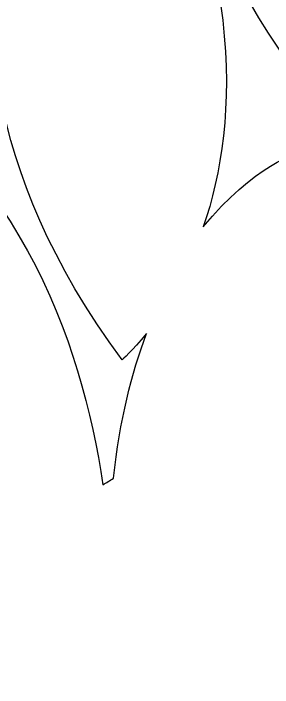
# Model space of a CAD drawing. Header units: inches. Extents: x 102447 to 288095, y 37526 to 105682.
# Drawn here: x 107957.14 to 107964.95, y 87704.94 to 87725.23 of the extents above; entities that cross this region are included whole.
import ezdxf

# ---------------------------------------------------------------- set-up
doc = ezdxf.new("R2010")
doc.units = ezdxf.units.IN
doc.header["$LTSCALE"] = 200
doc.header["$MEASUREMENT"] = 0
doc.layers.add('NEW_TREES', color=7, linetype='Continuous')

msp = doc.modelspace()

# ---------------------------------------------------------------- hatches: boundary and pattern name
h = msp.add_hatch()
h.set_pattern_fill('GRASS', color=3, scale=100)
h.set_pattern_definition([(90, (95209.8, 64192.41), (-70.71068, 70.71068), [18.75, -122.67136]), (45, (95209.8, 64192.41), (-70.71068, 70.71068), [18.75, -81.25]), (135, (95209.8, 64192.41), (-70.71068, -70.71068), [18.75, -81.25])])
h.paths.add_polyline_path([(108448.081, 87840.771), (107211.185, 87840.771), (107211.185, 87491.287), (108448.081, 87491.287)])

# ---------------------------------------------------------------- linework, layer by layer
at = {"layer": 'NEW_TREES', "color": 3, "linetype": 'Continuous'}
for points in [[(107960.414, 87714.804), (107951.814, 87726.485), (107960.208, 87734.327), (107960.208, 87734.327)], [(107960.208, 87734.327), (107964.218, 87727.063), (107963.953, 87721.976), (107962.862, 87718.806)], [(107971.093, 87718.37), (107962.842, 87724.208), (107962.749, 87730.081), (107962.749, 87730.081)], [(107951.274, 87724.233), (107957.25, 87721.195), (107959.205, 87715.291), (107959.839, 87711.046)], [(107962.862, 87718.806), (107964.336, 87720.637), (107965.81, 87721.093), (107965.81, 87721.093)], [(107960.159, 87711.238), (107960.336, 87712.998), (107960.709, 87714.393), (107961.147, 87715.595)], [(107961.147, 87715.595), (107960.724, 87715.073), (107960.414, 87714.804), (107960.414, 87714.804)], [(107959.839, 87711.046), (107959.943, 87711.106), (107960.056, 87711.172), (107960.159, 87711.238)]]:
    msp.add_open_spline(points, degree=3, dxfattribs=at)

doc.saveas('drawing.dxf')
